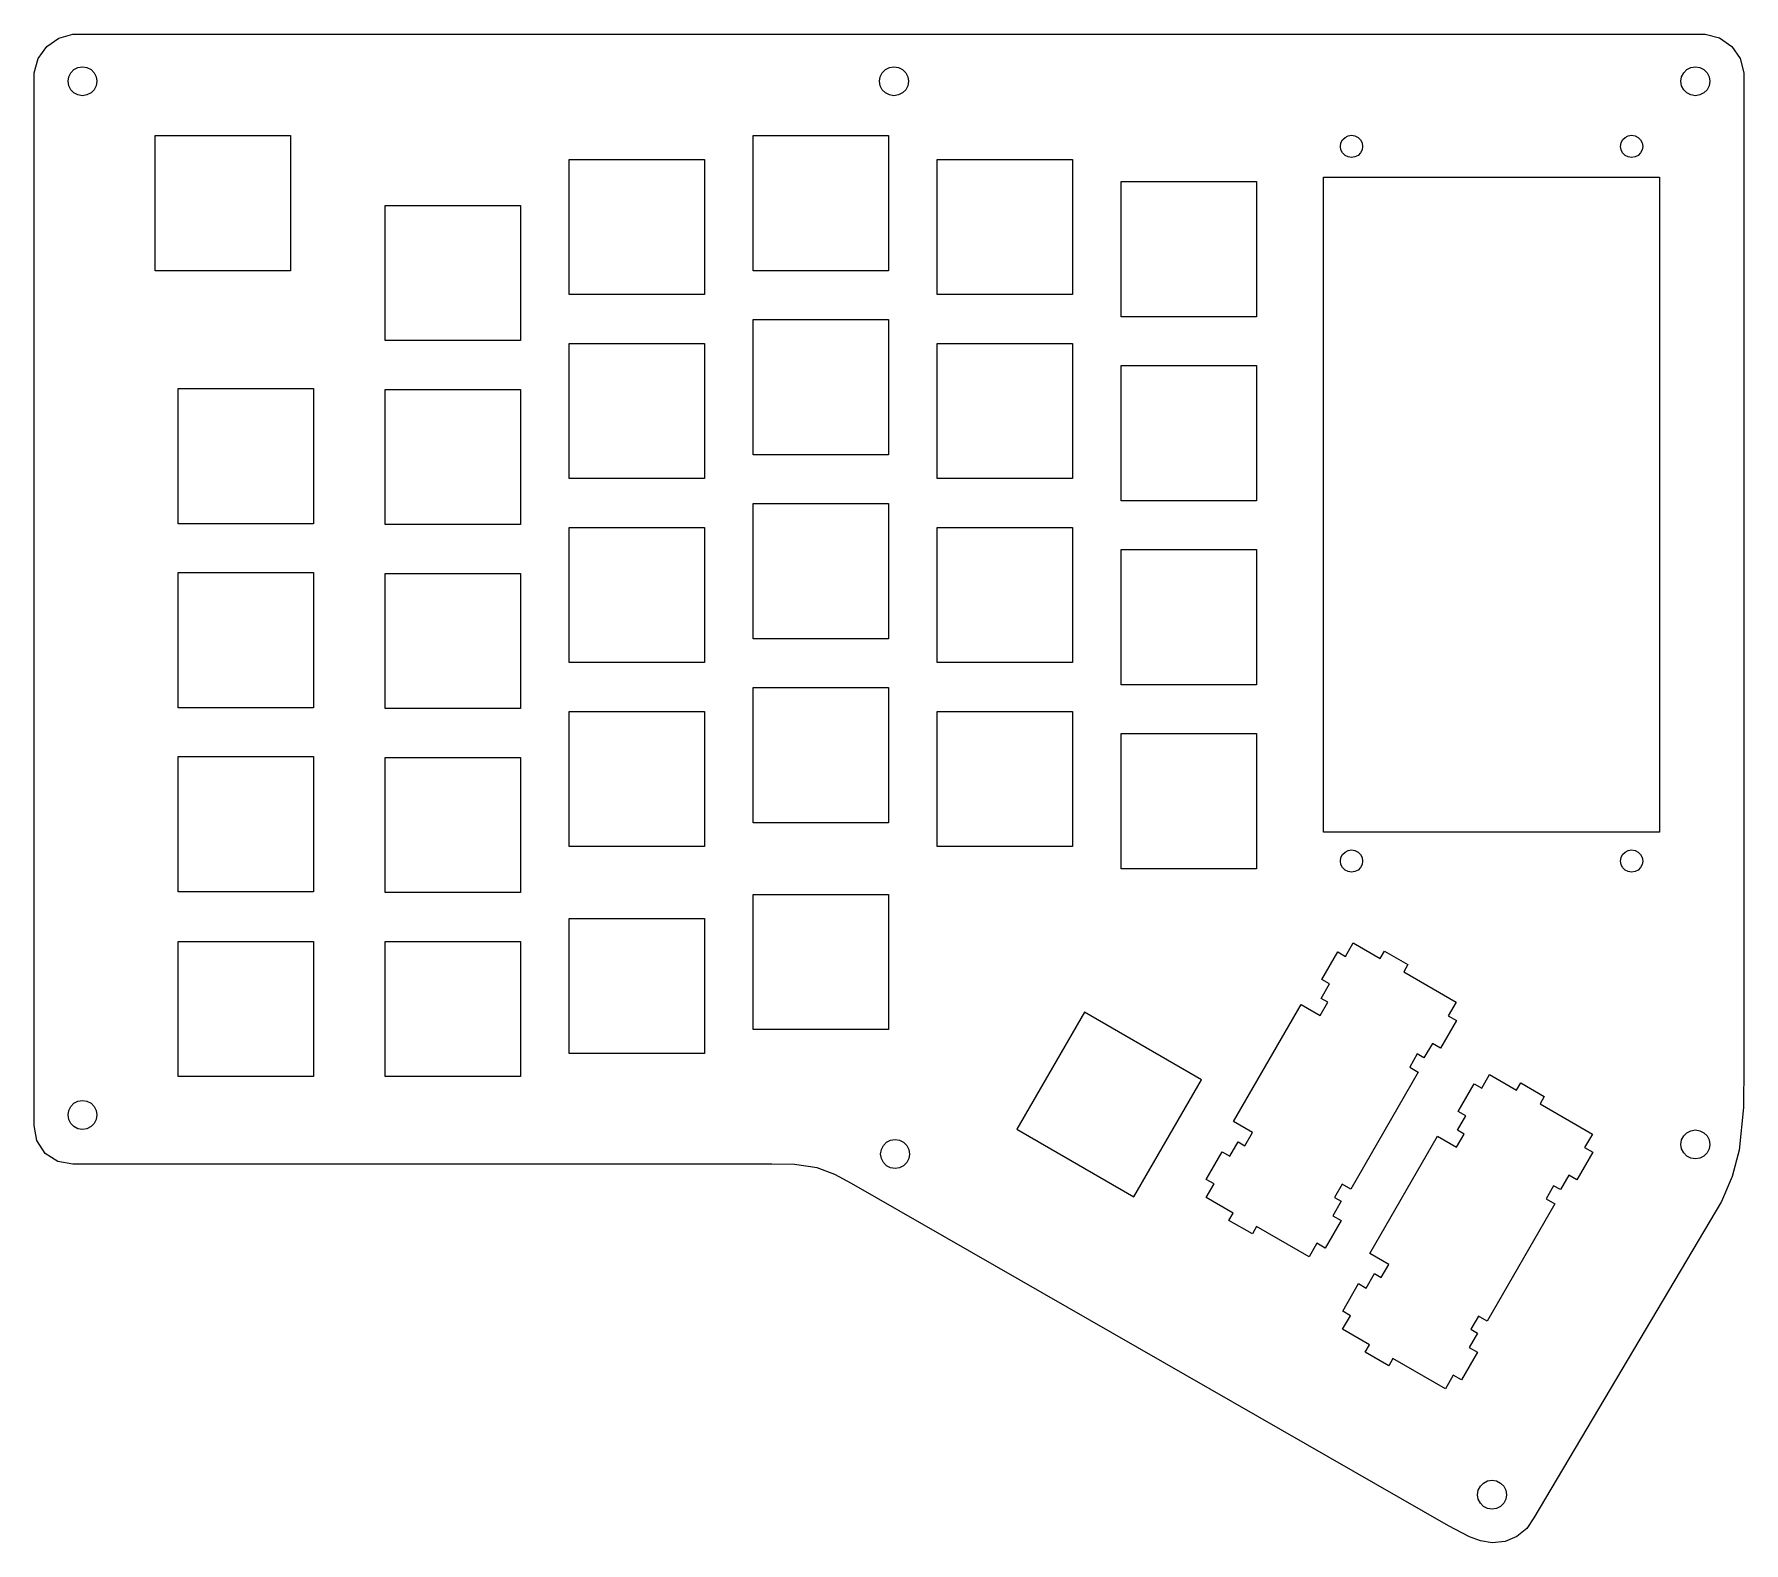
# Model space of a CAD drawing. Extents: x 0 to 177, y 0 to 156.
import ezdxf

# ---------------------------------------------------------------- set-up
doc = ezdxf.new("R2010")
doc.units = 0
doc.layers.get('0').update_dxf_attribs({"linetype": 'CONTINUOUS'})

msp = doc.modelspace()

# ---------------------------------------------------------------- linework, layer by layer
at = {"color": 0}
for p, q in [((1.43867, 155.093), (2.68166, 155.955)), ((2.68166, 155.955), (4.14239, 156.351)), ((4.14239, 156.351), (173.144, 156.351)), ((173.144, 156.351), (174.629, 155.957)), ((174.629, 155.957), (175.89, 155.076)), ((0.54984, 153.836), (1.43867, 155.093)), ((175.89, 155.076), (176.755, 153.823)), ((0.14332, 152.35), (0.54984, 153.836)), ((0.14332, 43.3504), (0.14332, 152.35)), ((3.71658, 151.947), (3.92878, 152.365)), ((3.92878, 152.365), (4.26089, 152.698)), ((4.26089, 152.698), (4.67843, 152.91)), ((4.67843, 152.91), (5.14283, 152.983)), ((5.14283, 152.983), (5.60723, 152.91)), ((5.60723, 152.91), (6.02477, 152.698)), ((6.02477, 152.698), (6.35688, 152.365)), ((6.35688, 152.365), (6.57049, 151.947)), ((87.7316, 151.947), (87.9436, 152.365)), ((87.9436, 152.365), (88.2756, 152.698)), ((88.2756, 152.698), (88.6933, 152.91)), ((88.6933, 152.91), (89.1575, 152.983)), ((89.1575, 152.983), (89.6207, 152.91)), ((89.6207, 152.91), (90.0384, 152.698)), ((90.0384, 152.698), (90.3704, 152.365)), ((90.3704, 152.365), (90.5838, 151.947)), ((170.705, 151.947), (170.917, 152.365)), ((170.917, 152.365), (171.249, 152.698)), ((171.249, 152.698), (171.668, 152.91)), ((171.668, 152.91), (172.131, 152.983)), ((172.131, 152.983), (172.594, 152.91)), ((172.594, 152.91), (173.013, 152.698)), ((173.013, 152.698), (173.345, 152.365)), ((173.345, 152.365), (173.557, 151.947)), ((176.755, 153.823), (177.143, 152.35)), ((177.143, 152.35), (177.143, 49.6341)), ((3.64352, 151.483), (3.71658, 151.947)), ((3.71658, 151.019), (3.64352, 151.483)), ((3.92878, 150.602), (3.71658, 151.019)), ((4.26089, 150.27), (3.92878, 150.602)), ((6.35688, 150.602), (6.02477, 150.27)), ((6.57049, 151.019), (6.35688, 150.602)), ((6.57049, 151.947), (6.64351, 151.483)), ((6.64351, 151.483), (6.57049, 151.019)), ((87.6582, 151.483), (87.7316, 151.947)), ((87.7316, 151.019), (87.6582, 151.483)), ((87.9436, 150.602), (87.7316, 151.019)), ((88.2756, 150.27), (87.9436, 150.602)), ((90.3704, 150.602), (90.0384, 150.27)), ((90.5838, 151.019), (90.3704, 150.602)), ((90.5838, 151.947), (90.6582, 151.483)), ((90.6582, 151.483), (90.5838, 151.019)), ((170.632, 151.483), (170.705, 151.947)), ((170.705, 151.019), (170.632, 151.483)), ((170.917, 150.602), (170.705, 151.019)), ((171.249, 150.27), (170.917, 150.602)), ((173.345, 150.602), (173.013, 150.27)), ((173.557, 151.019), (173.345, 150.602)), ((173.557, 151.947), (173.632, 151.483)), ((173.632, 151.483), (173.557, 151.019)), ((4.67843, 150.056), (4.26089, 150.27)), ((5.14283, 149.983), (4.67843, 150.056)), ((5.60723, 150.056), (5.14283, 149.983)), ((6.02477, 150.27), (5.60723, 150.056)), ((88.6933, 150.056), (88.2756, 150.27)), ((89.1575, 149.983), (88.6933, 150.056)), ((89.6207, 150.056), (89.1575, 149.983)), ((90.0384, 150.27), (89.6207, 150.056)), ((171.668, 150.056), (171.249, 150.27)), ((172.131, 149.983), (171.668, 150.056)), ((172.594, 150.056), (172.131, 149.983)), ((173.013, 150.27), (172.594, 150.056)), ((12.6683, 145.858), (26.6678, 145.858)), ((12.6683, 131.859), (12.6683, 145.858)), ((26.6678, 145.858), (26.6678, 131.859)), ((74.5808, 145.858), (88.5818, 145.858)), ((74.5808, 131.859), (74.5808, 145.858)), ((88.5818, 145.858), (88.5818, 131.859)), ((135.436, 145.092), (135.599, 145.413)), ((135.599, 145.413), (135.854, 145.668)), ((135.854, 145.668), (136.174, 145.831)), ((136.174, 145.831), (136.529, 145.887)), ((136.529, 145.887), (136.885, 145.831)), ((136.885, 145.831), (137.206, 145.668)), ((137.206, 145.668), (137.459, 145.413)), ((137.459, 145.413), (137.623, 145.092)), ((164.436, 145.092), (164.598, 145.413)), ((164.598, 145.413), (164.853, 145.668)), ((164.853, 145.668), (165.174, 145.831)), ((165.174, 145.831), (165.53, 145.887)), ((165.53, 145.887), (165.884, 145.831)), ((165.884, 145.831), (166.205, 145.668)), ((166.205, 145.668), (166.46, 145.413)), ((166.46, 145.413), (166.623, 145.092)), ((55.5308, 143.381), (69.5318, 143.381)), ((55.5308, 129.381), (55.5308, 143.381)), ((69.5318, 143.381), (69.5318, 129.381)), ((93.6308, 143.381), (107.632, 143.381)), ((93.6308, 129.381), (93.6308, 143.381)), ((107.632, 143.381), (107.632, 129.381)), ((135.38, 144.737), (135.436, 145.092)), ((135.436, 144.381), (135.38, 144.737)), ((135.599, 144.06), (135.436, 144.381)), ((135.854, 143.807), (135.599, 144.06)), ((136.174, 143.643), (135.854, 143.807)), ((136.529, 143.588), (136.174, 143.643)), ((136.885, 143.643), (136.529, 143.588)), ((137.206, 143.807), (136.885, 143.643)), ((137.459, 144.06), (137.206, 143.807)), ((137.623, 144.381), (137.459, 144.06)), ((137.623, 145.092), (137.68, 144.737)), ((137.68, 144.737), (137.623, 144.381)), ((164.379, 144.737), (164.436, 145.092)), ((164.436, 144.381), (164.379, 144.737)), ((164.598, 144.06), (164.436, 144.381)), ((164.853, 143.807), (164.598, 144.06)), ((165.174, 143.643), (164.853, 143.807)), ((165.53, 143.588), (165.174, 143.643)), ((165.884, 143.643), (165.53, 143.588)), ((166.205, 143.807), (165.884, 143.643)), ((166.46, 144.06), (166.205, 143.807)), ((166.623, 144.381), (166.46, 144.06)), ((166.623, 145.092), (166.679, 144.737)), ((166.679, 144.737), (166.623, 144.381)), ((112.681, 141.096), (126.682, 141.096)), ((112.681, 127.095), (112.681, 141.096)), ((126.682, 141.096), (126.682, 127.095)), ((133.63, 141.537), (168.43, 141.537)), ((133.63, 73.7376), (133.63, 141.537)), ((168.43, 141.537), (168.43, 73.7376)), ((36.4793, 138.62), (50.4804, 138.62)), ((36.4793, 124.619), (36.4793, 138.62)), ((50.4804, 138.62), (50.4804, 124.619)), ((26.6678, 131.859), (12.6683, 131.859)), ((88.5818, 131.859), (74.5808, 131.859)), ((69.5318, 129.381), (55.5308, 129.381)), ((107.632, 129.381), (93.6308, 129.381)), ((74.5808, 126.808), (88.5818, 126.808)), ((74.5808, 112.809), (74.5808, 126.808)), ((88.5818, 126.808), (88.5818, 112.809)), ((126.682, 127.095), (112.681, 127.095)), ((50.4804, 124.619), (36.4793, 124.619)), ((55.5308, 124.331), (69.5318, 124.331)), ((55.5308, 110.331), (55.5308, 124.331)), ((69.5318, 124.331), (69.5318, 110.331)), ((93.6308, 124.331), (107.632, 124.331)), ((93.6308, 110.331), (93.6308, 124.331)), ((107.632, 124.331), (107.632, 110.331)), ((112.681, 122.046), (126.682, 122.046)), ((112.681, 108.045), (112.681, 122.046)), ((126.682, 122.046), (126.682, 108.045)), ((15.0496, 119.665), (29.0491, 119.665)), ((15.0496, 105.664), (15.0496, 119.665)), ((29.0491, 119.665), (29.0491, 105.664)), ((36.4793, 119.57), (50.4804, 119.57)), ((36.4793, 105.569), (36.4793, 119.57)), ((50.4804, 119.57), (50.4804, 105.569)), ((88.5818, 112.809), (74.5808, 112.809)), ((69.5318, 110.331), (55.5308, 110.331)), ((107.632, 110.331), (93.6308, 110.331)), ((126.682, 108.045), (112.681, 108.045)), ((74.5808, 107.758), (88.5818, 107.758)), ((74.5808, 93.7588), (74.5808, 107.758)), ((88.5818, 107.758), (88.5818, 93.7588)), ((29.0491, 105.664), (15.0496, 105.664)), ((50.4804, 105.569), (36.4793, 105.569)), ((55.5308, 105.281), (69.5318, 105.281)), ((55.5308, 91.2813), (55.5308, 105.281)), ((69.5318, 105.281), (69.5318, 91.2813)), ((93.6308, 105.281), (107.632, 105.281)), ((93.6308, 91.2813), (93.6308, 105.281)), ((107.632, 105.281), (107.632, 91.2813)), ((112.681, 102.996), (126.682, 102.996)), ((112.681, 88.9953), (112.681, 102.996)), ((126.682, 102.996), (126.682, 88.9953)), ((15.0496, 100.615), (29.0491, 100.615)), ((15.0496, 86.614), (15.0496, 100.615)), ((29.0491, 100.615), (29.0491, 86.614)), ((36.4793, 100.52), (50.4804, 100.52)), ((36.4793, 86.5188), (36.4793, 100.52)), ((50.4804, 100.52), (50.4804, 86.5188)), ((88.5818, 93.7588), (74.5808, 93.7588)), ((69.5318, 91.2813), (55.5308, 91.2813)), ((107.632, 91.2813), (93.6308, 91.2813)), ((74.5808, 88.7084), (88.5818, 88.7084)), ((74.5808, 74.7088), (74.5808, 88.7084)), ((88.5818, 88.7084), (88.5818, 74.7088)), ((126.682, 88.9953), (112.681, 88.9953)), ((29.0491, 86.614), (15.0496, 86.614)), ((50.4804, 86.5188), (36.4793, 86.5188)), ((55.5308, 86.2309), (69.5318, 86.2309)), ((55.5308, 72.2313), (55.5308, 86.2309)), ((69.5318, 86.2309), (69.5318, 72.2313)), ((93.6308, 86.2309), (107.632, 86.2309)), ((93.6308, 72.2313), (93.6308, 86.2309)), ((107.632, 86.2309), (107.632, 72.2313)), ((112.681, 83.9459), (126.682, 83.9459)), ((112.681, 69.9453), (112.681, 83.9459)), ((126.682, 83.9459), (126.682, 69.9453)), ((15.0496, 81.5647), (29.0491, 81.5647)), ((15.0496, 67.564), (15.0496, 81.5647)), ((29.0491, 81.5647), (29.0491, 67.564)), ((36.4793, 81.4698), (50.4804, 81.4698)), ((36.4793, 67.4688), (36.4793, 81.4698)), ((50.4804, 81.4698), (50.4804, 67.4688)), ((88.5818, 74.7088), (74.5808, 74.7088)), ((168.43, 73.7376), (133.63, 73.7376)), ((69.5318, 72.2313), (55.5308, 72.2313)), ((107.632, 72.2313), (93.6308, 72.2313)), ((135.38, 70.7376), (135.436, 71.0928)), ((135.436, 71.0928), (135.599, 71.4128)), ((135.599, 71.4128), (135.854, 71.6675)), ((135.854, 71.6675), (136.174, 71.8316)), ((136.174, 71.8316), (136.529, 71.8866)), ((136.529, 71.8866), (136.885, 71.8316)), ((136.885, 71.8316), (137.206, 71.6675)), ((137.206, 71.6675), (137.459, 71.4128)), ((137.459, 71.4128), (137.623, 71.0928)), ((137.623, 71.0928), (137.68, 70.7376)), ((164.379, 70.7376), (164.436, 71.0928)), ((164.436, 71.0928), (164.598, 71.4128)), ((164.598, 71.4128), (164.853, 71.6675)), ((164.853, 71.6675), (165.174, 71.8316)), ((165.174, 71.8316), (165.53, 71.8866)), ((165.53, 71.8866), (165.884, 71.8316)), ((165.884, 71.8316), (166.205, 71.6675)), ((166.205, 71.6675), (166.46, 71.4128)), ((166.46, 71.4128), (166.623, 71.0928)), ((166.623, 71.0928), (166.679, 70.7376)), ((126.682, 69.9453), (112.681, 69.9453)), ((135.436, 70.3806), (135.38, 70.7376)), ((135.599, 70.061), (135.436, 70.3806)), ((135.854, 69.8059), (135.599, 70.061)), ((136.174, 69.6433), (135.854, 69.8059)), ((136.529, 69.5868), (136.174, 69.6433)), ((136.885, 69.6433), (136.529, 69.5868)), ((137.206, 69.8059), (136.885, 69.6433)), ((137.459, 70.061), (137.206, 69.8059)), ((137.623, 70.3806), (137.459, 70.061)), ((137.68, 70.7376), (137.623, 70.3806)), ((164.436, 70.3806), (164.379, 70.7376)), ((164.598, 70.061), (164.436, 70.3806)), ((164.853, 69.8059), (164.598, 70.061)), ((165.174, 69.6433), (164.853, 69.8059)), ((165.53, 69.5868), (165.174, 69.6433)), ((165.884, 69.6433), (165.53, 69.5868)), ((166.205, 69.8059), (165.884, 69.6433)), ((166.46, 70.061), (166.205, 69.8059)), ((166.623, 70.3806), (166.46, 70.061)), ((166.679, 70.7376), (166.623, 70.3806)), ((29.0491, 67.564), (15.0496, 67.564)), ((50.4804, 67.4688), (36.4793, 67.4688)), ((74.5836, 67.2786), (88.5832, 67.2786)), ((74.5836, 53.279), (74.5836, 67.2786)), ((88.5832, 67.2786), (88.5832, 53.279)), ((55.5308, 64.801), (69.5318, 64.801)), ((55.5308, 50.8), (55.5308, 64.801)), ((69.5318, 64.801), (69.5318, 50.8)), ((15.0496, 62.4198), (29.0491, 62.4198)), ((15.0496, 48.4188), (15.0496, 62.4198)), ((29.0491, 62.4198), (29.0491, 48.4188)), ((36.4793, 62.4198), (50.4804, 62.4198)), ((36.4793, 48.4188), (36.4793, 62.4198)), ((50.4804, 62.4198), (50.4804, 48.4188)), ((135.892, 60.8651), (136.706, 62.2734)), ((136.706, 62.2734), (139.503, 60.6584)), ((133.446, 58.4687), (135.097, 61.3255)), ((135.097, 61.3255), (135.892, 60.8651)), ((139.503, 60.6584), (139.941, 61.4151)), ((139.941, 61.4151), (142.367, 60.0149)), ((134.243, 58.0087), (133.446, 58.4687)), ((142.367, 60.0149), (141.928, 59.2586)), ((141.928, 59.2586), (147.358, 56.1234)), ((133.382, 56.5146), (134.243, 58.0087)), ((108.869, 55.0997), (101.869, 42.974)), ((120.995, 48.0991), (108.869, 55.0997)), ((124.32, 43.7596), (131.32, 55.8849)), ((131.32, 55.8849), (133.287, 54.7508)), ((133.287, 54.7508), (134.074, 56.1139)), ((134.074, 56.1139), (133.382, 56.5146)), ((147.358, 56.1234), (146.546, 54.7151)), ((88.5832, 53.279), (74.5836, 53.279)), ((147.394, 54.2258), (145.744, 51.3676)), ((146.546, 54.7151), (147.394, 54.2258)), ((144.896, 51.8583), (144.032, 50.3647)), ((145.744, 51.3676), (144.896, 51.8583)), ((69.5318, 50.8), (55.5308, 50.8)), ((143.339, 50.764), (142.553, 49.3998)), ((144.032, 50.3647), (143.339, 50.764)), ((177.143, 49.6341), (177.108, 45.2011)), ((29.0491, 48.4188), (15.0496, 48.4188)), ((50.4804, 48.4188), (36.4793, 48.4188)), ((113.994, 35.9738), (120.995, 48.0991)), ((143.445, 48.8858), (136.445, 36.7605)), ((142.553, 49.3998), (143.445, 48.8858)), ((150.011, 47.2158), (150.822, 48.6227)), ((150.822, 48.6227), (153.62, 47.0076)), ((147.563, 44.8179), (149.213, 47.6762)), ((149.213, 47.6762), (150.011, 47.2158)), ((153.62, 47.0076), (154.056, 47.7668)), ((154.056, 47.7668), (156.482, 46.367)), ((156.482, 46.367), (156.045, 45.6089)), ((3.64352, 44.45), (3.71658, 44.9143)), ((3.71658, 43.9872), (3.64352, 44.45)), ((3.71658, 44.9143), (3.92878, 45.3319)), ((3.92878, 45.3319), (4.26089, 45.6639)), ((4.26089, 45.6639), (4.67843, 45.8777)), ((4.67843, 45.8777), (5.14283, 45.9507)), ((5.14283, 45.9507), (5.60723, 45.8777)), ((5.60723, 45.8777), (6.02477, 45.6639)), ((6.02477, 45.6639), (6.35688, 45.3319)), ((6.35688, 45.3319), (6.57049, 44.9143)), ((6.57049, 44.9143), (6.64351, 44.45)), ((6.64351, 44.45), (6.57049, 43.9872)), ((147.497, 42.8639), (148.36, 44.3576)), ((148.36, 44.3576), (147.563, 44.8179)), ((156.045, 45.6089), (161.475, 42.4737)), ((177.108, 45.2011), (176.666, 40.8051)), ((0.4203, 41.7918), (0.14332, 43.3504)), ((3.92878, 43.5695), (3.71658, 43.9872)), ((4.26089, 43.2375), (3.92878, 43.5695)), ((4.67843, 43.0237), (4.26089, 43.2375)), ((5.14283, 42.9507), (4.67843, 43.0237)), ((5.60723, 43.0237), (5.14283, 42.9507)), ((6.02477, 43.2375), (5.60723, 43.0237)), ((6.35688, 43.5695), (6.02477, 43.2375)), ((6.57049, 43.9872), (6.35688, 43.5695)), ((101.869, 42.974), (113.994, 35.9738)), ((126.286, 42.6254), (124.32, 43.7596)), ((125.499, 41.2612), (126.286, 42.6254)), ((148.19, 42.4642), (147.497, 42.8639)), ((170.917, 42.2741), (171.249, 42.606)), ((171.249, 42.606), (171.668, 42.8184)), ((171.668, 42.8184), (172.131, 42.8914)), ((172.131, 42.8914), (172.594, 42.8184)), ((172.594, 42.8184), (173.013, 42.606)), ((173.013, 42.606), (173.345, 42.2741)), ((1.2926, 40.4675), (0.4203, 41.7918)), ((87.7782, 40.3987), (87.8512, 40.863)), ((87.8512, 40.863), (88.065, 41.2806)), ((88.065, 41.2806), (88.3969, 41.6126)), ((88.3969, 41.6126), (88.8146, 41.825)), ((88.8146, 41.825), (89.2789, 41.898)), ((89.2789, 41.898), (89.7421, 41.825)), ((89.7421, 41.825), (90.1608, 41.6126)), ((90.1608, 41.6126), (90.4931, 41.2806)), ((90.4931, 41.2806), (90.7052, 40.863)), ((90.7052, 40.863), (90.7782, 40.3987)), ((123.944, 40.1669), (124.806, 41.6609)), ((124.806, 41.6609), (125.499, 41.2612)), ((138.438, 30.1115), (145.437, 42.2356)), ((145.437, 42.2356), (147.403, 41.1)), ((147.403, 41.1), (148.19, 42.4642)), ((161.475, 42.4737), (160.663, 41.0669)), ((160.663, 41.0669), (161.512, 40.5765)), ((170.632, 41.3921), (170.705, 41.8553)), ((170.705, 40.9279), (170.632, 41.3921)), ((170.705, 41.8553), (170.917, 42.2741)), ((170.917, 40.5102), (170.705, 40.9279)), ((173.345, 42.2741), (173.557, 41.8553)), ((173.557, 40.9279), (173.345, 40.5102)), ((173.557, 41.8553), (173.632, 41.3921)), ((173.632, 41.3921), (173.557, 40.9279)), ((176.666, 40.8051), (175.942, 38.0739)), ((2.60312, 39.6201), (1.2926, 40.4675)), ((4.14239, 39.3499), (2.60312, 39.6201)), ((76.4992, 39.3499), (4.14239, 39.3499)), ((78.8638, 39.303), (76.4992, 39.3499)), ((81.1925, 38.9558), (78.8638, 39.303)), ((83.0227, 38.2736), (81.1925, 38.9558)), ((87.8512, 39.9355), (87.7782, 40.3987)), ((88.065, 39.5168), (87.8512, 39.9355)), ((88.3969, 39.1859), (88.065, 39.5168)), ((88.8146, 38.9724), (88.3969, 39.1859)), ((89.2789, 38.898), (88.8146, 38.9724)), ((89.7421, 38.9724), (89.2789, 38.898)), ((90.1608, 39.1859), (89.7421, 38.9724)), ((90.4931, 39.5168), (90.1608, 39.1859)), ((90.7052, 39.9355), (90.4931, 39.5168)), ((90.7782, 40.3987), (90.7052, 39.9355)), ((121.497, 37.7694), (123.147, 40.6273)), ((123.147, 40.6273), (123.944, 40.1669)), ((161.512, 40.5765), (159.861, 37.7183)), ((171.249, 40.1782), (170.917, 40.5102)), ((171.668, 39.9644), (171.249, 40.1782)), ((172.131, 39.8914), (171.668, 39.9644)), ((172.594, 39.9644), (172.131, 39.8914)), ((173.013, 40.1782), (172.594, 39.9644)), ((173.345, 40.5102), (173.013, 40.1782)), ((84.7563, 37.3503), (83.0227, 38.2736)), ((146.579, 1.91409), (84.7563, 37.3503)), ((121.481, 35.9022), (122.293, 37.3091)), ((122.293, 37.3091), (121.497, 37.7694)), ((135.553, 37.2759), (134.765, 35.9117)), ((136.445, 36.7605), (135.553, 37.2759)), ((159.012, 38.209), (158.151, 36.7136)), ((159.861, 37.7183), (159.012, 38.209)), ((175.942, 38.0739), (174.836, 35.475)), ((124.278, 34.287), (121.481, 35.9022)), ((135.459, 35.5106), (134.596, 34.0169)), ((134.765, 35.9117), (135.459, 35.5106)), ((174.836, 35.475), (155.401, 2.73678)), ((157.457, 37.1147), (156.669, 35.7505)), ((156.669, 35.7505), (157.561, 35.2351)), ((158.151, 36.7136), (157.457, 37.1147)), ((123.842, 33.5291), (124.278, 34.287)), ((134.596, 34.0169), (135.445, 33.5277)), ((157.561, 35.2351), (150.562, 23.1111)), ((126.266, 32.129), (123.842, 33.5291)), ((126.704, 32.8869), (126.266, 32.129)), ((132.133, 29.7518), (126.704, 32.8869)), ((135.445, 33.5277), (133.794, 30.6696)), ((132.946, 31.1588), (132.133, 29.7518)), ((133.794, 30.6696), (132.946, 31.1588)), ((140.403, 28.976), (138.438, 30.1115)), ((139.615, 27.6117), (140.403, 28.976)), ((135.613, 24.1198), (137.264, 26.9779)), ((137.264, 26.9779), (138.06, 26.5176)), ((138.06, 26.5176), (138.921, 28.0128)), ((138.921, 28.0128), (139.615, 27.6117)), ((135.598, 22.2539), (136.411, 23.6609)), ((136.411, 23.6609), (135.613, 24.1198)), ((149.669, 23.6265), (148.882, 22.2622)), ((150.562, 23.1111), (149.669, 23.6265)), ((138.395, 20.6389), (135.598, 22.2539)), ((149.575, 21.8626), (148.712, 20.3688)), ((148.882, 22.2622), (149.575, 21.8626)), ((137.957, 19.881), (138.395, 20.6389)), ((140.382, 18.4809), (137.957, 19.881)), ((149.561, 19.8782), (147.912, 17.0202)), ((148.712, 20.3688), (149.561, 19.8782)), ((140.82, 19.2388), (140.382, 18.4809)), ((146.25, 16.1037), (140.82, 19.2388)), ((147.061, 17.5107), (146.25, 16.1037)), ((147.912, 17.0202), (147.061, 17.5107)), ((149.579, 5.12353), (149.652, 5.58793)), ((149.652, 5.58793), (149.866, 6.00548)), ((149.866, 6.00548), (150.198, 6.33758)), ((150.198, 6.33758), (150.615, 6.55119)), ((150.615, 6.55119), (151.08, 6.62421)), ((151.08, 6.62421), (151.543, 6.55119)), ((151.543, 6.55119), (151.96, 6.33758)), ((151.96, 6.33758), (152.292, 6.00548)), ((152.292, 6.00548), (152.506, 5.58793)), ((152.506, 5.58793), (152.579, 5.12353)), ((149.652, 4.66051), (149.579, 5.12353)), ((149.866, 4.24296), (149.652, 4.66051)), ((150.198, 3.91086), (149.866, 4.24296)), ((150.615, 3.69729), (150.198, 3.91086)), ((151.08, 3.62423), (150.615, 3.69729)), ((151.543, 3.69729), (151.08, 3.62423)), ((151.96, 3.91086), (151.543, 3.69729)), ((152.292, 4.24296), (151.96, 3.91086)), ((152.506, 4.66051), (152.292, 4.24296)), ((152.579, 5.12353), (152.506, 4.66051)), ((148.746, 0.76343), (146.579, 1.91409)), ((155.401, 2.73678), (154.663, 1.63849)), ((149.897, 0.34175), (148.746, 0.76343)), ((151.105, 0.14469), (149.897, 0.34175)), ((152.421, 0.28525), (151.105, 0.14469)), ((153.642, 0.79513), (152.421, 0.28525)), ((154.663, 1.63849), (153.642, 0.79513))]:
    msp.add_line(p, q, dxfattribs=at)

doc.saveas('drawing.dxf')
